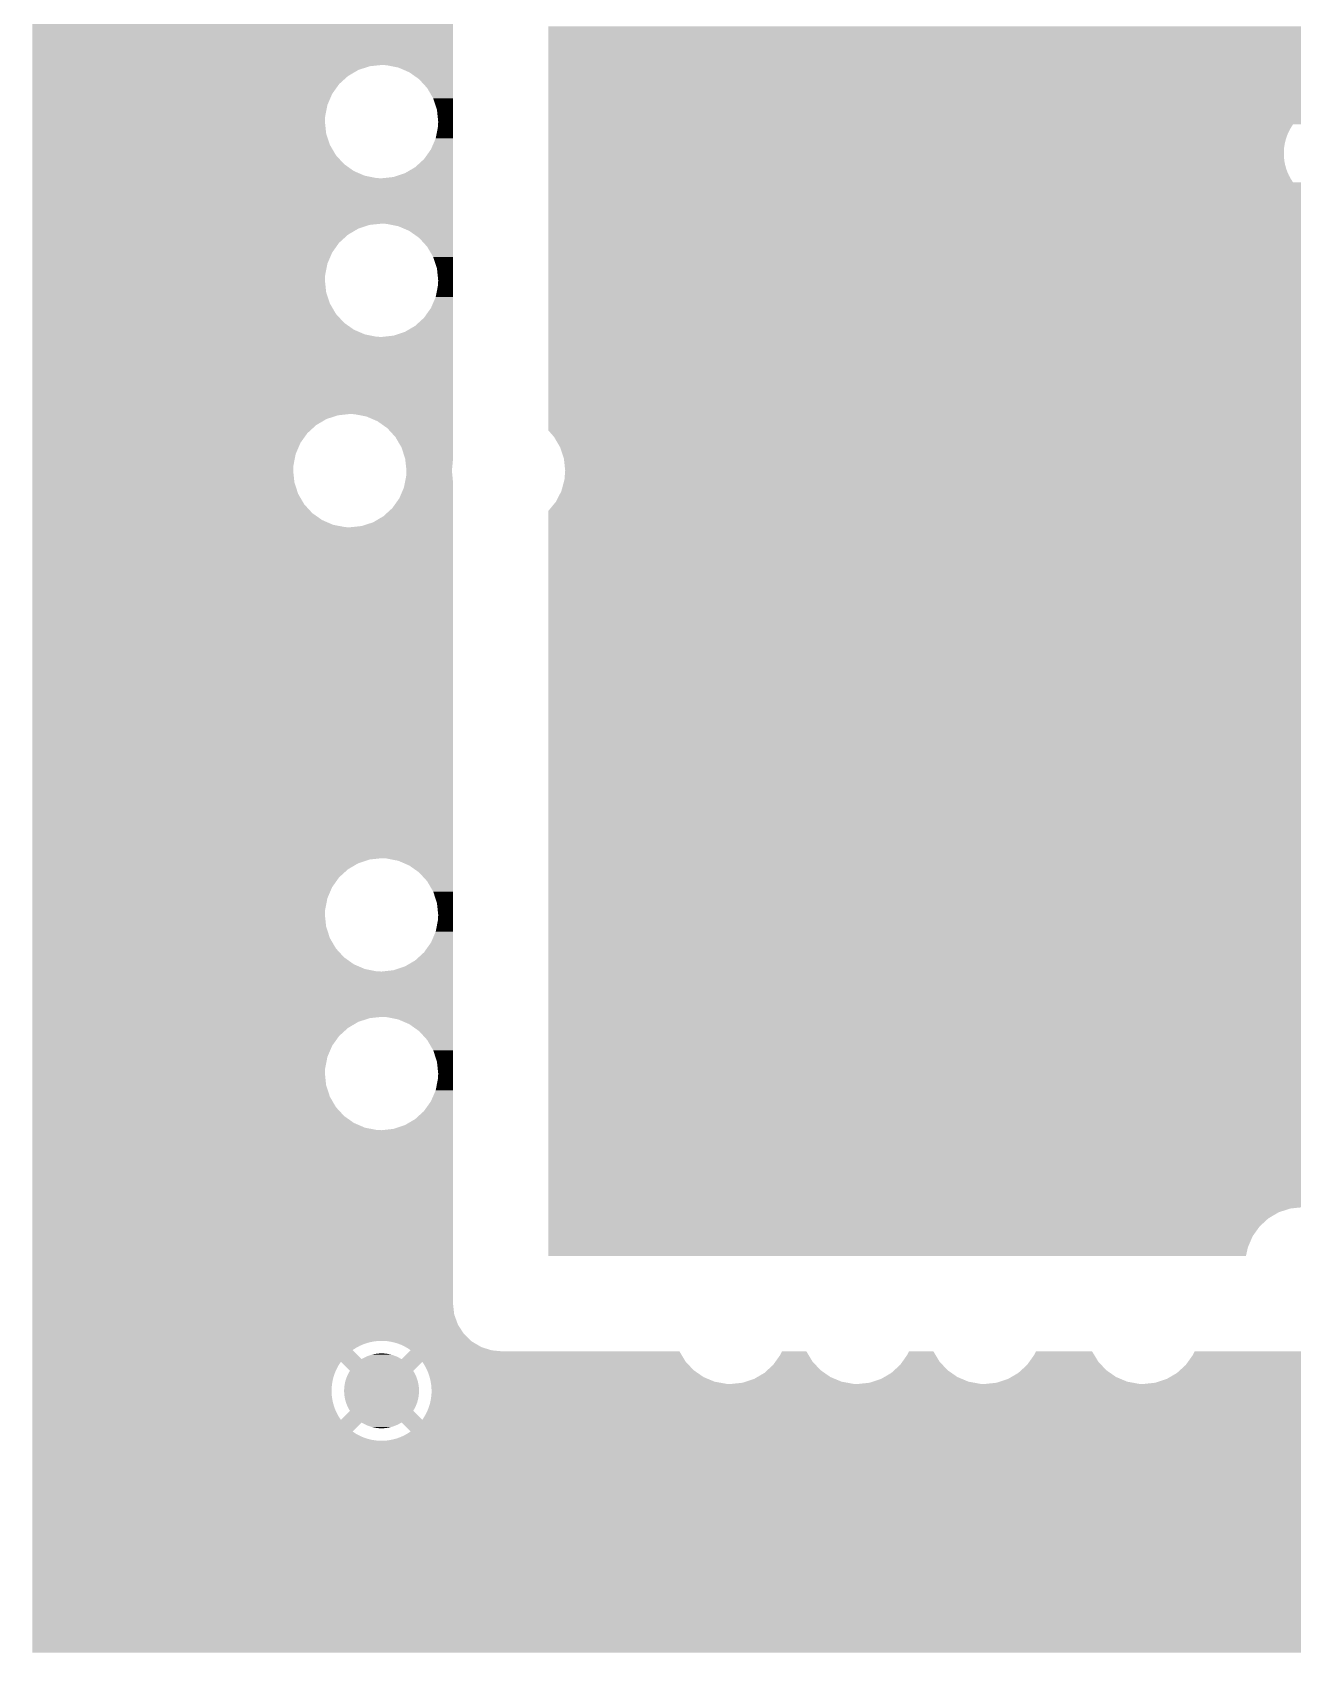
# Model space of a CAD drawing. Extents: x 295 to 953, y 10 to 290.
# Drawn here: x 551.71 to 574.9, y 199.37 to 229.2 of the extents above; entities that cross this region are included whole.
import ezdxf

# ---------------------------------------------------------------- set-up
doc = ezdxf.new("R2010")
doc.units = 0
doc.header["$LTSCALE"] = 5
doc.header["$MEASUREMENT"] = 0
doc.layers.add('GND', color=7, linetype='CONTINUOUS')

msp = doc.modelspace()

# ---------------------------------------------------------------- linework, layer by layer
at = {"layer": 'GND'}
for points in [[(551.708, 228.598), (551.708, 229.433), (559.449, 228.598), (559.449, 229.433)], [(561.202, 229.089), (561.202, 229.308), (606.772, 229.089), (606.749, 229.308)], [(561.202, 228.879), (561.202, 229.089), (606.841, 228.879), (606.772, 229.089)], [(561.202, 228.689), (561.202, 228.879), (606.952, 228.689), (606.841, 228.879)], [(551.708, 228.575), (551.708, 228.598), (557.915, 228.575), (558.135, 228.598)], [(551.708, 228.506), (551.708, 228.575), (557.706, 228.506), (557.915, 228.575)], [(551.708, 228.394), (551.708, 228.506), (557.516, 228.394), (557.706, 228.506)], [(558.226, 228.594), (558.135, 228.598), (559.449, 228.594), (559.449, 228.598)], [(558.443, 228.551), (558.226, 228.594), (559.449, 228.551), (559.449, 228.594)], [(558.645, 228.464), (558.443, 228.551), (559.449, 228.464), (559.449, 228.551)], [(561.202, 228.526), (561.202, 228.689), (607.101, 228.526), (606.952, 228.689)], [(561.202, 228.399), (561.202, 228.526), (607.281, 228.399), (607.101, 228.526)], [(551.708, 228.246), (551.708, 228.394), (557.353, 228.246), (557.516, 228.394)], [(551.708, 228.066), (551.708, 228.246), (557.225, 228.066), (557.353, 228.246)], [(558.825, 228.337), (558.645, 228.464), (559.449, 228.337), (559.449, 228.464)], [(558.974, 228.174), (558.825, 228.337), (559.449, 228.174), (559.449, 228.337)], [(561.202, 228.312), (561.202, 228.399), (607.483, 228.312), (607.281, 228.399)], [(561.202, 228.269), (561.202, 228.312), (607.7, 228.269), (607.483, 228.312)], [(561.202, 228.265), (561.202, 228.269), (607.792, 228.265), (607.7, 228.269)], [(561.202, 228.231), (561.202, 228.265), (609.09, 228.231), (609.096, 228.265)], [(561.202, 228.139), (561.202, 228.231), (609.086, 228.139), (609.09, 228.231)], [(551.708, 227.863), (551.708, 228.066), (557.138, 227.863), (557.225, 228.066)], [(559.085, 227.984), (558.974, 228.174), (559.449, 227.984), (559.449, 228.174)], [(559.154, 227.774), (559.085, 227.984), (559.449, 227.774), (559.449, 227.984)], [(561.202, 227.92), (561.202, 228.139), (609.109, 227.92), (609.086, 228.139)], [(561.202, 227.891), (561.202, 227.92), (609.118, 227.891), (609.109, 227.92)], [(551.708, 227.647), (551.708, 227.863), (557.096, 227.647), (557.138, 227.863)], [(551.708, 227.555), (551.708, 227.647), (557.092, 227.555), (557.096, 227.647)], [(559.177, 227.555), (559.154, 227.774), (559.449, 227.555), (559.449, 227.774)], [(561.202, 227.887), (561.202, 227.891), (575.575, 227.887), (575.64, 227.891)], [(561.202, 227.879), (561.202, 227.887), (575.51, 227.879), (575.575, 227.887)], [(561.202, 227.866), (561.202, 227.879), (575.446, 227.866), (575.51, 227.879)], [(561.202, 227.848), (561.202, 227.866), (575.383, 227.848), (575.446, 227.866)], [(561.202, 227.826), (561.202, 227.848), (575.321, 227.826), (575.383, 227.848)], [(561.202, 227.8), (561.202, 227.826), (575.261, 227.8), (575.321, 227.826)], [(561.202, 227.769), (561.202, 227.8), (575.203, 227.769), (575.261, 227.8)], [(561.202, 227.734), (561.202, 227.769), (575.147, 227.734), (575.203, 227.769)], [(561.202, 227.72), (561.202, 227.734), (575.126, 227.72), (575.147, 227.734)], [(561.202, 227.554), (561.202, 227.72), (575.292, 227.554), (575.126, 227.72)], [(551.708, 227.336), (551.708, 227.555), (557.115, 227.336), (557.092, 227.555)], [(551.708, 227.127), (551.708, 227.336), (557.184, 227.127), (557.115, 227.336)], [(559.131, 227.247), (559.173, 227.463), (559.449, 227.247), (559.449, 227.463)], [(559.173, 227.463), (559.177, 227.555), (559.449, 227.463), (559.449, 227.555)], [(561.202, 227.52), (561.202, 227.554), (609.289, 227.52), (609.27, 227.554)], [(561.202, 227.505), (561.202, 227.52), (609.303, 227.505), (609.289, 227.52)], [(561.202, 227.451), (561.202, 227.505), (574.875, 227.451), (574.911, 227.505)], [(561.202, 227.393), (561.202, 227.451), (574.843, 227.393), (574.875, 227.451)], [(561.202, 227.334), (561.202, 227.393), (574.815, 227.334), (574.843, 227.393)], [(561.202, 227.273), (561.202, 227.334), (574.791, 227.273), (574.815, 227.334)], [(551.708, 226.936), (551.708, 227.127), (557.295, 226.936), (557.184, 227.127)], [(558.916, 226.865), (559.044, 227.045), (559.449, 226.865), (559.449, 227.045)], [(559.044, 227.045), (559.131, 227.247), (559.449, 227.045), (559.449, 227.247)], [(561.202, 227.21), (561.202, 227.273), (574.772, 227.21), (574.791, 227.273)], [(561.202, 227.147), (561.202, 227.21), (574.757, 227.147), (574.772, 227.21)], [(561.202, 227.082), (561.202, 227.147), (574.747, 227.082), (574.757, 227.147)], [(561.202, 227.016), (561.202, 227.082), (574.742, 227.016), (574.747, 227.082)], [(561.202, 226.951), (561.202, 227.016), (574.741, 226.951), (574.742, 227.016)], [(551.708, 226.774), (551.708, 226.936), (557.444, 226.774), (557.295, 226.936)], [(551.708, 226.646), (551.708, 226.774), (557.624, 226.646), (557.444, 226.774)], [(558.563, 226.605), (558.753, 226.716), (559.449, 226.605), (559.449, 226.716)], [(558.753, 226.716), (558.916, 226.865), (559.449, 226.716), (559.449, 226.865)], [(561.202, 226.885), (561.202, 226.951), (574.744, 226.885), (574.741, 226.951)], [(561.202, 226.82), (561.202, 226.885), (574.753, 226.82), (574.744, 226.885)], [(561.202, 226.756), (561.202, 226.82), (574.766, 226.756), (574.753, 226.82)], [(561.202, 226.693), (561.202, 226.756), (574.783, 226.693), (574.766, 226.756)], [(551.708, 226.559), (551.708, 226.646), (557.826, 226.559), (557.624, 226.646)], [(551.708, 226.516), (551.708, 226.559), (558.043, 226.516), (557.826, 226.559)], [(551.708, 226.512), (551.708, 226.516), (558.135, 226.512), (558.043, 226.516)], [(551.708, 225.677), (551.708, 226.512), (559.449, 225.677), (559.449, 226.512)], [(558.135, 226.512), (558.354, 226.536), (559.449, 226.512), (559.449, 226.536)], [(558.354, 226.536), (558.563, 226.605), (559.449, 226.536), (559.449, 226.605)], [(561.202, 226.631), (561.202, 226.693), (574.805, 226.631), (574.783, 226.693)], [(561.202, 226.571), (561.202, 226.631), (574.832, 226.571), (574.805, 226.631)], [(561.202, 226.513), (561.202, 226.571), (574.862, 226.513), (574.832, 226.571)], [(561.202, 226.457), (561.202, 226.513), (574.897, 226.457), (574.862, 226.513)], [(561.202, 226.437), (561.202, 226.457), (574.911, 226.437), (574.897, 226.457)], [(561.202, 226.388), (561.202, 226.437), (612.757, 226.388), (612.757, 226.437)], [(561.202, 226.222), (561.202, 226.388), (575.126, 226.222), (575.292, 226.388)], [(561.202, 226.186), (561.202, 226.222), (575.181, 226.186), (575.126, 226.222)], [(561.202, 226.154), (561.202, 226.186), (575.238, 226.154), (575.181, 226.186)], [(561.202, 226.126), (561.202, 226.154), (575.297, 226.126), (575.238, 226.154)], [(561.202, 226.102), (561.202, 226.126), (575.359, 226.102), (575.297, 226.126)], [(561.202, 226.083), (561.202, 226.102), (575.421, 226.083), (575.359, 226.102)], [(561.202, 226.068), (561.202, 226.083), (575.485, 226.068), (575.421, 226.083)], [(561.202, 226.058), (561.202, 226.068), (575.55, 226.058), (575.485, 226.068)], [(561.202, 226.052), (561.202, 226.058), (575.615, 226.052), (575.55, 226.058)], [(561.202, 226.051), (561.202, 226.052), (575.681, 226.051), (575.615, 226.052)], [(561.202, 225.909), (561.202, 226.051), (609.347, 225.909), (609.502, 226.051)], [(561.202, 225.729), (561.202, 225.909), (609.219, 225.729), (609.347, 225.909)], [(551.708, 225.654), (551.708, 225.677), (557.915, 225.654), (558.135, 225.677)], [(551.708, 225.585), (551.708, 225.654), (557.706, 225.585), (557.915, 225.654)], [(551.708, 225.473), (551.708, 225.585), (557.516, 225.473), (557.706, 225.585)], [(558.226, 225.673), (558.135, 225.677), (559.449, 225.673), (559.449, 225.677)], [(558.443, 225.63), (558.226, 225.673), (559.449, 225.63), (559.449, 225.673)], [(558.645, 225.543), (558.443, 225.63), (559.449, 225.543), (559.449, 225.63)], [(558.825, 225.416), (558.645, 225.543), (559.449, 225.416), (559.449, 225.543)], [(561.202, 225.527), (561.202, 225.729), (609.132, 225.527), (609.219, 225.729)], [(561.202, 225.31), (561.202, 225.527), (609.09, 225.31), (609.132, 225.527)], [(551.708, 225.325), (551.708, 225.473), (557.353, 225.325), (557.516, 225.473)], [(551.708, 225.145), (551.708, 225.325), (557.225, 225.145), (557.353, 225.325)], [(558.974, 225.253), (558.825, 225.416), (559.449, 225.253), (559.449, 225.416)], [(559.085, 225.063), (558.974, 225.253), (559.449, 225.063), (559.449, 225.253)], [(561.202, 225.218), (561.202, 225.31), (609.086, 225.218), (609.09, 225.31)], [(551.708, 224.942), (551.708, 225.145), (557.138, 224.942), (557.225, 225.145)], [(551.708, 224.726), (551.708, 224.942), (557.096, 224.726), (557.138, 224.942)], [(559.154, 224.853), (559.085, 225.063), (559.449, 224.853), (559.449, 225.063)], [(561.202, 224.999), (561.202, 225.218), (609.109, 224.999), (609.086, 225.218)], [(561.202, 224.79), (561.202, 224.999), (609.178, 224.79), (609.109, 224.999)], [(551.708, 224.634), (551.708, 224.726), (557.092, 224.634), (557.096, 224.726)], [(551.708, 224.415), (551.708, 224.634), (557.115, 224.415), (557.092, 224.634)], [(559.177, 224.634), (559.154, 224.853), (559.449, 224.634), (559.449, 224.853)], [(559.173, 224.542), (559.177, 224.634), (559.449, 224.542), (559.449, 224.634)], [(561.202, 224.599), (561.202, 224.79), (609.289, 224.599), (609.178, 224.79)], [(551.708, 224.206), (551.708, 224.415), (557.184, 224.206), (557.115, 224.415)], [(559.131, 224.326), (559.173, 224.542), (559.449, 224.326), (559.449, 224.542)], [(561.202, 224.437), (561.202, 224.599), (609.438, 224.437), (609.289, 224.599)], [(561.202, 224.386), (561.202, 224.437), (609.51, 224.386), (609.438, 224.437)], [(561.202, 224.382), (561.202, 224.386), (607.706, 224.382), (607.771, 224.386)], [(561.202, 224.373), (561.202, 224.382), (607.641, 224.373), (607.706, 224.382)], [(561.202, 224.36), (561.202, 224.373), (607.577, 224.36), (607.641, 224.373)], [(561.202, 224.343), (561.202, 224.36), (607.514, 224.343), (607.577, 224.36)], [(561.202, 224.321), (561.202, 224.343), (607.452, 224.321), (607.514, 224.343)], [(551.708, 224.015), (551.708, 224.206), (557.295, 224.015), (557.184, 224.206)], [(558.916, 223.944), (559.044, 224.124), (559.449, 223.944), (559.449, 224.124)], [(559.044, 224.124), (559.131, 224.326), (559.449, 224.124), (559.449, 224.326)], [(561.202, 224.295), (561.202, 224.321), (607.392, 224.295), (607.452, 224.321)], [(561.202, 224.264), (561.202, 224.295), (607.334, 224.264), (607.392, 224.295)], [(561.202, 224.229), (561.202, 224.264), (607.278, 224.229), (607.334, 224.264)], [(561.202, 224.215), (561.202, 224.229), (607.257, 224.215), (607.278, 224.229)], [(561.202, 224.049), (561.202, 224.215), (607.423, 224.049), (607.257, 224.215)], [(561.202, 224), (561.202, 224.049), (612.757, 224), (612.757, 224.049)], [(551.708, 223.853), (551.708, 224.015), (557.444, 223.853), (557.295, 224.015)], [(551.708, 223.725), (551.708, 223.853), (557.624, 223.725), (557.444, 223.853)], [(558.563, 223.684), (558.753, 223.795), (559.449, 223.684), (559.449, 223.795)], [(558.753, 223.795), (558.916, 223.944), (559.449, 223.795), (559.449, 223.944)], [(561.202, 223.945), (561.202, 224), (607.006, 223.945), (607.042, 224)], [(561.202, 223.888), (561.202, 223.945), (606.974, 223.888), (607.006, 223.945)], [(561.202, 223.829), (561.202, 223.888), (606.946, 223.829), (606.974, 223.888)], [(561.202, 223.768), (561.202, 223.829), (606.922, 223.768), (606.946, 223.829)], [(561.202, 223.705), (561.202, 223.768), (606.903, 223.705), (606.922, 223.768)], [(551.708, 223.638), (551.708, 223.725), (557.826, 223.638), (557.624, 223.725)], [(551.708, 223.595), (551.708, 223.638), (558.043, 223.595), (557.826, 223.638)], [(551.708, 223.591), (551.708, 223.595), (558.135, 223.591), (558.043, 223.595)], [(551.708, 222.172), (551.708, 223.591), (559.449, 222.172), (559.449, 223.591)], [(558.135, 223.591), (558.354, 223.615), (559.449, 223.591), (559.449, 223.615)], [(558.354, 223.615), (558.563, 223.684), (559.449, 223.615), (559.449, 223.684)], [(561.202, 223.641), (561.202, 223.705), (606.888, 223.641), (606.903, 223.705)], [(561.202, 223.577), (561.202, 223.641), (606.878, 223.577), (606.888, 223.641)], [(561.202, 223.511), (561.202, 223.577), (606.873, 223.511), (606.878, 223.577)], [(561.202, 223.446), (561.202, 223.511), (606.872, 223.446), (606.873, 223.511)], [(561.202, 223.38), (561.202, 223.446), (606.875, 223.38), (606.872, 223.446)], [(561.202, 223.315), (561.202, 223.38), (606.884, 223.315), (606.875, 223.38)], [(561.202, 223.251), (561.202, 223.315), (606.897, 223.251), (606.884, 223.315)], [(561.202, 223.188), (561.202, 223.251), (606.914, 223.188), (606.897, 223.251)], [(561.202, 223.126), (561.202, 223.188), (606.936, 223.126), (606.914, 223.188)], [(561.202, 223.066), (561.202, 223.126), (606.963, 223.066), (606.936, 223.126)], [(561.202, 223.008), (561.202, 223.066), (606.993, 223.008), (606.963, 223.066)], [(561.202, 222.952), (561.202, 223.008), (607.028, 222.952), (606.993, 223.008)], [(561.202, 222.932), (561.202, 222.952), (607.042, 222.932), (607.028, 222.952)], [(561.202, 222.883), (561.202, 222.932), (612.757, 222.883), (612.757, 222.932)], [(561.202, 222.756), (561.202, 222.883), (607.297, 222.756), (607.423, 222.883)], [(561.202, 222.733), (561.202, 222.756), (584.789, 222.733), (585.008, 222.756)], [(561.202, 222.664), (561.202, 222.733), (584.579, 222.664), (584.789, 222.733)], [(561.202, 222.552), (561.202, 222.664), (584.389, 222.552), (584.579, 222.664)], [(561.202, 222.404), (561.202, 222.552), (584.226, 222.404), (584.389, 222.552)], [(561.202, 222.224), (561.202, 222.404), (584.099, 222.224), (584.226, 222.404)], [(551.708, 222.148), (551.708, 222.172), (557.331, 222.148), (557.55, 222.172)], [(551.708, 222.08), (551.708, 222.148), (557.122, 222.08), (557.331, 222.148)], [(551.708, 221.968), (551.708, 222.08), (556.931, 221.968), (557.122, 222.08)], [(551.708, 221.819), (551.708, 221.968), (556.769, 221.819), (556.931, 221.968)], [(557.642, 222.168), (557.55, 222.172), (559.449, 222.168), (559.449, 222.172)], [(557.859, 222.125), (557.642, 222.168), (559.449, 222.125), (559.449, 222.168)], [(558.061, 222.038), (557.859, 222.125), (559.449, 222.038), (559.449, 222.125)], [(558.241, 221.911), (558.061, 222.038), (559.449, 221.911), (559.449, 222.038)], [(561.202, 222.021), (561.202, 222.224), (584.012, 222.021), (584.099, 222.224)], [(561.202, 221.874), (561.202, 222.021), (583.982, 221.874), (584.012, 222.021)], [(551.708, 221.64), (551.708, 221.819), (556.641, 221.64), (556.769, 221.819)], [(558.39, 221.748), (558.241, 221.911), (559.449, 221.748), (559.449, 221.911)], [(558.501, 221.558), (558.39, 221.748), (559.449, 221.558), (559.449, 221.748)], [(561.202, 221.873), (561.202, 221.874), (583.982, 221.873), (583.982, 221.874)], [(561.261, 221.805), (561.202, 221.873), (583.969, 221.805), (583.982, 221.873)], [(561.311, 221.748), (561.261, 221.805), (583.966, 221.748), (583.969, 221.805)], [(561.331, 221.713), (561.311, 221.748), (583.965, 221.713), (583.966, 221.748)], [(561.422, 221.558), (561.331, 221.713), (583.981, 221.558), (583.965, 221.713)], [(551.708, 221.437), (551.708, 221.64), (556.554, 221.437), (556.641, 221.64)], [(551.708, 221.221), (551.708, 221.437), (556.512, 221.221), (556.554, 221.437)], [(558.57, 221.348), (558.501, 221.558), (559.449, 221.348), (559.449, 221.558)], [(558.571, 221.334), (558.57, 221.348), (559.449, 221.334), (559.449, 221.348)], [(561.443, 221.494), (561.422, 221.558), (583.988, 221.494), (583.981, 221.558)], [(561.491, 221.348), (561.443, 221.494), (584.036, 221.348), (583.988, 221.494)], [(561.498, 221.285), (561.491, 221.348), (584.057, 221.285), (584.036, 221.348)], [(551.708, 221.129), (551.708, 221.221), (556.508, 221.129), (556.512, 221.221)], [(551.708, 220.91), (551.708, 221.129), (556.531, 220.91), (556.508, 221.129)], [(558.593, 221.129), (558.571, 221.334), (559.429, 221.129), (559.449, 221.334)], [(558.589, 221.037), (558.593, 221.129), (559.438, 221.037), (559.429, 221.129)], [(561.514, 221.129), (561.498, 221.285), (584.148, 221.129), (584.057, 221.285)], [(561.501, 220.964), (561.511, 221.094), (584.288, 220.964), (584.168, 221.094)], [(561.511, 221.094), (561.514, 221.129), (584.168, 221.094), (584.148, 221.129)], [(551.708, 220.7), (551.708, 220.91), (556.6, 220.7), (556.531, 220.91)], [(558.46, 220.618), (558.547, 220.821), (559.449, 220.618), (559.449, 220.821)], [(558.547, 220.821), (558.567, 220.923), (559.449, 220.821), (559.449, 220.923)], [(558.567, 220.923), (558.589, 221.037), (559.449, 220.923), (559.438, 221.037)], [(561.426, 220.717), (561.443, 220.751), (584.7, 220.717), (584.621, 220.751)], [(561.443, 220.751), (561.458, 220.804), (584.621, 220.751), (584.497, 220.804)], [(561.458, 220.804), (561.492, 220.932), (584.497, 220.804), (584.317, 220.932)], [(561.492, 220.932), (561.501, 220.964), (584.317, 220.932), (584.288, 220.964)], [(551.708, 220.51), (551.708, 220.7), (556.711, 220.51), (556.6, 220.7)], [(551.708, 220.347), (551.708, 220.51), (556.86, 220.347), (556.711, 220.51)], [(558.332, 220.439), (558.46, 220.618), (559.449, 220.439), (559.449, 220.618)], [(561.202, 220.385), (561.342, 220.555), (602.534, 220.385), (602.534, 220.555)], [(561.342, 220.555), (561.402, 220.67), (602.534, 220.555), (602.534, 220.67)], [(561.402, 220.67), (561.404, 220.674), (585.008, 220.67), (584.916, 220.674)], [(561.404, 220.674), (561.426, 220.717), (584.916, 220.674), (584.7, 220.717)], [(551.708, 220.22), (551.708, 220.347), (557.04, 220.22), (556.86, 220.347)], [(551.708, 220.133), (551.708, 220.22), (557.242, 220.133), (557.04, 220.22)], [(557.77, 220.11), (557.979, 220.178), (559.449, 220.11), (559.449, 220.178)], [(557.979, 220.178), (558.169, 220.29), (559.449, 220.178), (559.449, 220.29)], [(558.169, 220.29), (558.332, 220.439), (559.449, 220.29), (559.449, 220.439)], [(561.202, 220.384), (561.202, 220.385), (602.534, 220.384), (602.534, 220.385)], [(561.202, 219.128), (561.202, 220.384), (602.534, 219.128), (602.534, 220.384)], [(551.708, 220.09), (551.708, 220.133), (557.459, 220.09), (557.242, 220.133)], [(551.708, 220.086), (551.708, 220.09), (557.55, 220.086), (557.459, 220.09)], [(551.708, 213.993), (551.708, 220.086), (559.449, 213.993), (559.449, 220.086)], [(557.55, 220.086), (557.77, 220.11), (559.449, 220.086), (559.449, 220.11)], [(561.202, 219.124), (561.202, 219.128), (593.685, 219.124), (593.751, 219.128)], [(561.202, 219.116), (561.202, 219.124), (593.62, 219.116), (593.685, 219.124)], [(561.202, 219.103), (561.202, 219.116), (593.556, 219.103), (593.62, 219.116)], [(561.202, 219.085), (561.202, 219.103), (593.493, 219.085), (593.556, 219.103)], [(561.202, 219.063), (561.202, 219.085), (593.431, 219.063), (593.493, 219.085)], [(561.202, 219.037), (561.202, 219.063), (593.371, 219.037), (593.431, 219.063)], [(561.202, 219.006), (561.202, 219.037), (593.313, 219.006), (593.371, 219.037)], [(561.202, 218.971), (561.202, 219.006), (593.257, 218.971), (593.313, 219.006)], [(561.202, 218.957), (561.202, 218.971), (593.237, 218.957), (593.257, 218.971)], [(561.202, 218.791), (561.202, 218.957), (593.403, 218.791), (593.237, 218.957)], [(561.202, 218.742), (561.202, 218.791), (602.534, 218.742), (602.534, 218.791)], [(561.202, 218.688), (561.202, 218.742), (592.986, 218.688), (593.022, 218.742)], [(561.202, 218.63), (561.202, 218.688), (592.953, 218.63), (592.986, 218.688)], [(561.202, 218.571), (561.202, 218.63), (592.925, 218.571), (592.953, 218.63)], [(561.202, 218.51), (561.202, 218.571), (592.902, 218.51), (592.925, 218.571)], [(561.202, 218.447), (561.202, 218.51), (592.882, 218.447), (592.902, 218.51)], [(561.202, 218.384), (561.202, 218.447), (592.868, 218.384), (592.882, 218.447)], [(561.202, 218.319), (561.202, 218.384), (592.857, 218.319), (592.868, 218.384)], [(561.202, 218.253), (561.202, 218.319), (592.852, 218.253), (592.857, 218.319)], [(561.202, 218.188), (561.202, 218.253), (592.851, 218.188), (592.852, 218.253)], [(561.202, 218.122), (561.202, 218.188), (592.855, 218.122), (592.851, 218.188)], [(561.202, 218.057), (561.202, 218.122), (592.863, 218.057), (592.855, 218.122)], [(561.202, 217.993), (561.202, 218.057), (592.876, 217.993), (592.863, 218.057)], [(561.202, 217.93), (561.202, 217.993), (592.894, 217.93), (592.876, 217.993)], [(561.202, 217.868), (561.202, 217.93), (592.916, 217.868), (592.894, 217.93)], [(561.202, 217.808), (561.202, 217.868), (592.942, 217.808), (592.916, 217.868)], [(561.202, 217.75), (561.202, 217.808), (592.973, 217.75), (592.942, 217.808)], [(561.202, 217.694), (561.202, 217.75), (593.007, 217.694), (592.973, 217.75)], [(561.202, 217.674), (561.202, 217.694), (593.022, 217.674), (593.007, 217.694)], [(561.202, 217.625), (561.202, 217.674), (602.534, 217.625), (602.534, 217.674)], [(561.202, 217.459), (561.202, 217.625), (593.236, 217.459), (593.403, 217.625)], [(561.202, 217.423), (561.202, 217.459), (593.291, 217.423), (593.236, 217.459)], [(561.202, 217.391), (561.202, 217.423), (593.348, 217.391), (593.291, 217.423)], [(561.202, 217.363), (561.202, 217.391), (593.408, 217.363), (593.348, 217.391)], [(561.202, 217.339), (561.202, 217.363), (593.469, 217.339), (593.408, 217.363)], [(561.202, 217.32), (561.202, 217.339), (593.531, 217.32), (593.469, 217.339)], [(561.202, 217.305), (561.202, 217.32), (593.595, 217.305), (593.531, 217.32)], [(561.202, 217.295), (561.202, 217.305), (593.66, 217.295), (593.595, 217.305)], [(561.202, 217.289), (561.202, 217.295), (593.725, 217.289), (593.66, 217.295)], [(561.202, 217.288), (561.202, 217.289), (593.791, 217.288), (593.725, 217.289)], [(561.202, 215.038), (561.202, 217.288), (602.534, 215.038), (602.534, 217.288)], [(561.202, 215.035), (561.202, 215.038), (579.08, 215.035), (579.146, 215.038)], [(561.202, 215.026), (561.202, 215.035), (579.015, 215.026), (579.08, 215.035)], [(561.202, 215.013), (561.202, 215.026), (578.951, 215.013), (579.015, 215.026)], [(561.202, 214.996), (561.202, 215.013), (578.888, 214.996), (578.951, 215.013)], [(561.202, 214.974), (561.202, 214.996), (578.826, 214.974), (578.888, 214.996)], [(561.202, 214.947), (561.202, 214.974), (578.766, 214.947), (578.826, 214.974)], [(561.202, 214.917), (561.202, 214.947), (578.708, 214.917), (578.766, 214.947)], [(561.202, 214.882), (561.202, 214.917), (578.652, 214.882), (578.708, 214.917)], [(561.202, 214.868), (561.202, 214.882), (578.632, 214.868), (578.652, 214.882)], [(561.202, 214.701), (561.202, 214.868), (578.798, 214.701), (578.632, 214.868)], [(561.202, 214.653), (561.202, 214.701), (602.534, 214.653), (602.534, 214.701)], [(561.202, 214.598), (561.202, 214.653), (578.381, 214.598), (578.417, 214.653)], [(561.202, 214.541), (561.202, 214.598), (578.348, 214.541), (578.381, 214.598)], [(561.202, 214.482), (561.202, 214.541), (578.32, 214.482), (578.348, 214.541)], [(561.202, 214.421), (561.202, 214.482), (578.297, 214.421), (578.32, 214.482)], [(561.202, 214.358), (561.202, 214.421), (578.277, 214.358), (578.297, 214.421)], [(561.202, 214.294), (561.202, 214.358), (578.263, 214.294), (578.277, 214.358)], [(561.202, 214.229), (561.202, 214.294), (578.252, 214.229), (578.263, 214.294)], [(561.202, 214.164), (561.202, 214.229), (578.247, 214.164), (578.252, 214.229)], [(551.708, 213.97), (551.708, 213.993), (557.915, 213.97), (558.135, 213.993)], [(551.708, 213.901), (551.708, 213.97), (557.706, 213.901), (557.915, 213.97)], [(551.708, 213.789), (551.708, 213.901), (557.516, 213.789), (557.706, 213.901)], [(558.226, 213.989), (558.135, 213.993), (559.449, 213.989), (559.449, 213.993)], [(558.443, 213.946), (558.226, 213.989), (559.449, 213.946), (559.449, 213.989)], [(558.645, 213.859), (558.443, 213.946), (559.449, 213.859), (559.449, 213.946)], [(561.202, 214.098), (561.202, 214.164), (578.246, 214.098), (578.247, 214.164)], [(561.202, 214.033), (561.202, 214.098), (578.25, 214.033), (578.246, 214.098)], [(561.202, 213.968), (561.202, 214.033), (578.258, 213.968), (578.25, 214.033)], [(561.202, 213.904), (561.202, 213.968), (578.271, 213.904), (578.258, 213.968)], [(561.202, 213.841), (561.202, 213.904), (578.289, 213.841), (578.271, 213.904)], [(551.708, 213.641), (551.708, 213.789), (557.353, 213.641), (557.516, 213.789)], [(551.708, 213.461), (551.708, 213.641), (557.225, 213.461), (557.353, 213.641)], [(558.825, 213.732), (558.645, 213.859), (559.449, 213.732), (559.449, 213.859)], [(558.974, 213.569), (558.825, 213.732), (559.449, 213.569), (559.449, 213.732)], [(561.202, 213.779), (561.202, 213.841), (578.311, 213.779), (578.289, 213.841)], [(561.202, 213.719), (561.202, 213.779), (578.337, 213.719), (578.311, 213.779)], [(561.202, 213.661), (561.202, 213.719), (578.368, 213.661), (578.337, 213.719)], [(561.202, 213.605), (561.202, 213.661), (578.402, 213.605), (578.368, 213.661)], [(561.202, 213.584), (561.202, 213.605), (578.417, 213.584), (578.402, 213.605)], [(551.708, 213.258), (551.708, 213.461), (557.138, 213.258), (557.225, 213.461)], [(559.085, 213.379), (558.974, 213.569), (559.449, 213.379), (559.449, 213.569)], [(559.154, 213.169), (559.085, 213.379), (559.449, 213.169), (559.449, 213.379)], [(561.202, 213.536), (561.202, 213.584), (602.534, 213.536), (602.534, 213.584)], [(561.202, 213.409), (561.202, 213.536), (578.671, 213.409), (578.798, 213.536)], [(561.202, 213.385), (561.202, 213.409), (576.026, 213.385), (576.245, 213.409)], [(561.202, 213.317), (561.202, 213.385), (575.816, 213.317), (576.026, 213.385)], [(561.202, 213.205), (561.202, 213.317), (575.626, 213.205), (575.816, 213.317)], [(551.708, 213.042), (551.708, 213.258), (557.096, 213.042), (557.138, 213.258)], [(551.708, 212.95), (551.708, 213.042), (557.092, 212.95), (557.096, 213.042)], [(559.177, 212.95), (559.154, 213.169), (559.449, 212.95), (559.449, 213.169)], [(561.202, 213.056), (561.202, 213.205), (575.463, 213.056), (575.626, 213.205)], [(561.202, 212.877), (561.202, 213.056), (575.336, 212.877), (575.463, 213.056)], [(551.708, 212.731), (551.708, 212.95), (557.115, 212.731), (557.092, 212.95)], [(551.708, 212.522), (551.708, 212.731), (557.184, 212.522), (557.115, 212.731)], [(559.131, 212.642), (559.173, 212.858), (559.449, 212.642), (559.449, 212.858)], [(559.173, 212.858), (559.177, 212.95), (559.449, 212.858), (559.449, 212.95)], [(561.202, 212.674), (561.202, 212.877), (575.249, 212.674), (575.336, 212.877)], [(551.708, 212.331), (551.708, 212.522), (557.295, 212.331), (557.184, 212.522)], [(558.916, 212.26), (559.044, 212.44), (559.449, 212.26), (559.449, 212.44)], [(559.044, 212.44), (559.131, 212.642), (559.449, 212.44), (559.449, 212.642)], [(561.202, 212.458), (561.202, 212.674), (575.206, 212.458), (575.249, 212.674)], [(561.202, 212.366), (561.202, 212.458), (575.202, 212.366), (575.206, 212.458)], [(551.708, 212.169), (551.708, 212.331), (557.444, 212.169), (557.295, 212.331)], [(551.708, 212.041), (551.708, 212.169), (557.624, 212.041), (557.444, 212.169)], [(558.563, 212), (558.753, 212.111), (559.449, 212), (559.449, 212.111)], [(558.753, 212.111), (558.916, 212.26), (559.449, 212.111), (559.449, 212.26)], [(561.202, 212.147), (561.202, 212.366), (575.225, 212.147), (575.202, 212.366)], [(561.202, 211.937), (561.202, 212.147), (575.294, 211.937), (575.225, 212.147)], [(551.708, 211.954), (551.708, 212.041), (557.826, 211.954), (557.624, 212.041)], [(551.708, 211.911), (551.708, 211.954), (558.043, 211.911), (557.826, 211.954)], [(551.708, 211.907), (551.708, 211.911), (558.135, 211.907), (558.043, 211.911)], [(551.708, 211.636), (551.708, 211.907), (559.449, 211.636), (559.449, 211.907)], [(558.135, 211.907), (558.354, 211.931), (559.449, 211.907), (559.449, 211.931)], [(558.354, 211.931), (558.563, 212), (559.449, 211.931), (559.449, 212)], [(561.202, 211.747), (561.202, 211.937), (575.405, 211.747), (575.294, 211.937)], [(551.708, 211.072), (551.708, 211.636), (559.449, 211.072), (559.449, 211.636)], [(561.202, 211.584), (561.202, 211.747), (575.554, 211.584), (575.405, 211.747)], [(561.202, 211.457), (561.202, 211.584), (575.734, 211.457), (575.554, 211.584)], [(561.202, 211.37), (561.202, 211.457), (575.937, 211.37), (575.734, 211.457)], [(561.202, 211.327), (561.202, 211.37), (576.153, 211.327), (575.937, 211.37)], [(561.202, 211.323), (561.202, 211.327), (576.245, 211.323), (576.153, 211.327)], [(561.202, 207.567), (561.202, 211.323), (602.534, 207.567), (602.534, 211.323)], [(551.708, 211.049), (551.708, 211.072), (557.915, 211.049), (558.135, 211.072)], [(551.708, 210.98), (551.708, 211.049), (557.706, 210.98), (557.915, 211.049)], [(551.708, 210.868), (551.708, 210.98), (557.516, 210.868), (557.706, 210.98)], [(558.226, 211.068), (558.135, 211.072), (559.449, 211.068), (559.449, 211.072)], [(558.443, 211.025), (558.226, 211.068), (559.449, 211.025), (559.449, 211.068)], [(558.645, 210.938), (558.443, 211.025), (559.449, 210.938), (559.449, 211.025)], [(558.825, 210.811), (558.645, 210.938), (559.449, 210.811), (559.449, 210.938)], [(551.708, 210.72), (551.708, 210.868), (557.353, 210.72), (557.516, 210.868)], [(551.708, 210.54), (551.708, 210.72), (557.225, 210.54), (557.353, 210.72)], [(558.974, 210.648), (558.825, 210.811), (559.449, 210.648), (559.449, 210.811)], [(559.085, 210.458), (558.974, 210.648), (559.449, 210.458), (559.449, 210.648)], [(551.708, 210.337), (551.708, 210.54), (557.138, 210.337), (557.225, 210.54)], [(551.708, 210.121), (551.708, 210.337), (557.096, 210.121), (557.138, 210.337)], [(559.154, 210.248), (559.085, 210.458), (559.449, 210.248), (559.449, 210.458)], [(551.708, 210.029), (551.708, 210.121), (557.092, 210.029), (557.096, 210.121)], [(551.708, 209.81), (551.708, 210.029), (557.115, 209.81), (557.092, 210.029)], [(559.177, 210.029), (559.154, 210.248), (559.449, 210.029), (559.449, 210.248)], [(559.173, 209.937), (559.177, 210.029), (559.449, 209.937), (559.449, 210.029)], [(551.708, 209.601), (551.708, 209.81), (557.184, 209.601), (557.115, 209.81)], [(559.044, 209.519), (559.131, 209.721), (559.449, 209.519), (559.449, 209.721)], [(559.131, 209.721), (559.173, 209.937), (559.449, 209.721), (559.449, 209.937)], [(551.708, 209.41), (551.708, 209.601), (557.295, 209.41), (557.184, 209.601)], [(558.916, 209.339), (559.044, 209.519), (559.449, 209.339), (559.449, 209.519)], [(551.708, 209.248), (551.708, 209.41), (557.444, 209.248), (557.295, 209.41)], [(551.708, 209.12), (551.708, 209.248), (557.624, 209.12), (557.444, 209.248)], [(551.708, 209.033), (551.708, 209.12), (557.826, 209.033), (557.624, 209.12)], [(558.563, 209.079), (558.753, 209.19), (559.449, 209.079), (559.449, 209.19)], [(558.753, 209.19), (558.916, 209.339), (559.449, 209.19), (559.449, 209.339)], [(551.708, 208.99), (551.708, 209.033), (558.043, 208.99), (557.826, 209.033)], [(551.708, 208.986), (551.708, 208.99), (558.135, 208.986), (558.043, 208.99)], [(551.708, 208.715), (551.708, 208.986), (559.449, 208.715), (559.449, 208.986)], [(558.135, 208.986), (558.354, 209.01), (559.449, 208.986), (559.449, 209.01)], [(558.354, 209.01), (558.563, 209.079), (559.449, 209.01), (559.449, 209.079)], [(551.708, 205.794), (551.708, 208.715), (559.449, 205.794), (559.449, 208.715)], [(561.202, 207.543), (561.202, 207.567), (574.857, 207.543), (575.076, 207.567)], [(561.202, 207.475), (561.202, 207.543), (574.648, 207.475), (574.857, 207.543)], [(561.202, 207.363), (561.202, 207.475), (574.457, 207.363), (574.648, 207.475)], [(561.202, 207.214), (561.202, 207.363), (574.295, 207.214), (574.457, 207.363)], [(561.202, 207.035), (561.202, 207.214), (574.167, 207.035), (574.295, 207.214)], [(561.202, 206.832), (561.202, 207.035), (574.08, 206.832), (574.167, 207.035)], [(561.202, 206.671), (561.202, 206.832), (574.044, 206.671), (574.08, 206.832)], [(561.202, 206.67), (561.202, 206.671), (574.044, 206.67), (574.044, 206.671)], [(561.202, 206.67), (561.202, 206.67), (574.043, 206.67), (574.044, 206.67)], [(551.708, 205.593), (551.708, 205.794), (559.472, 205.593), (559.449, 205.794)], [(551.708, 205.403), (551.708, 205.593), (559.541, 205.403), (559.472, 205.593)], [(551.708, 205.234), (551.708, 205.403), (559.651, 205.234), (559.541, 205.403)], [(551.708, 205.107), (551.708, 205.234), (559.784, 205.107), (559.651, 205.234)], [(551.708, 205.103), (551.708, 205.107), (558.049, 205.103), (558.114, 205.107)], [(551.708, 205.095), (551.708, 205.103), (557.984, 205.095), (558.049, 205.103)], [(551.708, 205.082), (551.708, 205.095), (557.92, 205.082), (557.984, 205.095)], [(551.708, 205.064), (551.708, 205.082), (557.857, 205.064), (557.92, 205.082)], [(551.708, 205.042), (551.708, 205.064), (557.795, 205.042), (557.857, 205.064)], [(551.708, 205.016), (551.708, 205.042), (557.735, 205.016), (557.795, 205.042)], [(551.708, 204.985), (551.708, 205.016), (557.677, 204.985), (557.735, 205.016)], [(551.708, 204.951), (551.708, 204.985), (557.621, 204.951), (557.677, 204.985)], [(551.708, 204.936), (551.708, 204.951), (557.6, 204.936), (557.621, 204.951)], [(558.18, 205.106), (558.114, 205.107), (559.785, 205.106), (559.784, 205.107)], [(558.245, 205.101), (558.18, 205.106), (559.791, 205.101), (559.785, 205.106)], [(558.285, 205.094), (558.245, 205.101), (559.797, 205.094), (559.791, 205.101)], [(558.31, 205.09), (558.285, 205.094), (559.804, 205.09), (559.797, 205.094)], [(558.374, 205.076), (558.31, 205.09), (559.829, 205.076), (559.804, 205.09)], [(558.437, 205.056), (558.374, 205.076), (559.862, 205.056), (559.829, 205.076)], [(558.498, 205.033), (558.437, 205.056), (559.902, 205.033), (559.862, 205.056)], [(558.557, 205.005), (558.498, 205.033), (559.95, 205.005), (559.902, 205.033)], [(558.579, 204.992), (558.557, 205.005), (559.972, 204.992), (559.95, 205.005)], [(558.614, 204.972), (558.579, 204.992), (560.035, 204.972), (559.972, 204.992)], [(558.669, 204.936), (558.614, 204.972), (560.152, 204.936), (560.035, 204.972)], [(551.708, 204.77), (551.708, 204.936), (557.766, 204.77), (557.6, 204.936)], [(551.708, 204.728), (551.708, 204.77), (563.728, 204.728), (563.703, 204.77)], [(551.708, 204.721), (551.708, 204.728), (563.734, 204.721), (563.728, 204.728)], [(551.708, 204.667), (551.708, 204.721), (557.349, 204.667), (557.385, 204.721)], [(551.708, 204.61), (551.708, 204.667), (557.317, 204.61), (557.349, 204.667)], [(557.552, 204.555), (557.385, 204.721), (558.717, 204.555), (558.884, 204.721)], [(557.766, 204.77), (557.8, 204.79), (558.503, 204.77), (558.468, 204.79)], [(557.8, 204.79), (557.817, 204.798), (558.468, 204.79), (558.453, 204.798)], [(557.817, 204.798), (557.85, 204.815), (558.453, 204.798), (558.418, 204.815)], [(557.85, 204.815), (557.868, 204.823), (558.418, 204.815), (558.402, 204.823)], [(557.868, 204.823), (557.903, 204.836), (558.402, 204.823), (558.365, 204.836)], [(557.903, 204.836), (557.922, 204.842), (558.365, 204.836), (558.349, 204.842)], [(557.922, 204.842), (557.957, 204.853), (558.349, 204.842), (558.31, 204.853)], [(557.957, 204.853), (557.977, 204.858), (558.31, 204.853), (558.294, 204.858)], [(557.977, 204.858), (558.013, 204.866), (558.294, 204.858), (558.254, 204.866)], [(558.013, 204.866), (558.034, 204.869), (558.254, 204.866), (558.239, 204.869)], [(558.034, 204.869), (558.069, 204.873), (558.239, 204.869), (558.196, 204.873)], [(558.069, 204.873), (558.096, 204.875), (558.196, 204.873), (558.182, 204.875)], [(558.096, 204.875), (558.125, 204.876), (558.182, 204.875), (558.125, 204.876)], [(558.503, 204.77), (558.65, 204.917), (563.703, 204.77), (563.615, 204.917)], [(558.65, 204.917), (558.665, 204.932), (560.325, 204.917), (560.165, 204.932)], [(558.65, 204.917), (558.65, 204.917), (563.615, 204.917), (563.614, 204.917)], [(558.665, 204.932), (558.669, 204.936), (560.165, 204.932), (560.152, 204.936)], [(558.909, 204.684), (558.884, 204.721), (563.769, 204.684), (563.734, 204.721)], [(558.943, 204.627), (558.909, 204.684), (563.822, 204.627), (563.769, 204.684)], [(565.235, 204.567), (565.342, 204.665), (566.215, 204.567), (566.123, 204.665)], [(565.342, 204.665), (565.387, 204.728), (566.123, 204.665), (566.065, 204.728)], [(565.387, 204.728), (565.47, 204.845), (566.065, 204.728), (565.995, 204.845)], [(565.47, 204.845), (565.507, 204.917), (565.995, 204.845), (565.951, 204.917)], [(567.572, 204.567), (567.679, 204.665), (568.552, 204.567), (568.46, 204.665)], [(567.679, 204.665), (567.724, 204.728), (568.46, 204.665), (568.402, 204.728)], [(567.724, 204.728), (567.807, 204.845), (568.402, 204.728), (568.332, 204.845)], [(567.807, 204.845), (567.844, 204.917), (568.332, 204.845), (568.288, 204.917)], [(569.909, 204.567), (570.016, 204.665), (571.473, 204.567), (571.381, 204.665)], [(570.016, 204.665), (570.061, 204.728), (571.381, 204.665), (571.323, 204.728)], [(570.061, 204.728), (570.144, 204.845), (571.323, 204.728), (571.253, 204.845)], [(570.144, 204.845), (570.181, 204.917), (571.253, 204.845), (571.209, 204.917)], [(572.83, 204.567), (572.937, 204.665), (588.999, 204.567), (588.907, 204.665)], [(572.937, 204.665), (572.982, 204.728), (588.907, 204.665), (588.849, 204.728)], [(572.982, 204.728), (573.065, 204.845), (588.849, 204.728), (588.779, 204.845)], [(573.065, 204.845), (573.091, 204.897), (588.779, 204.845), (588.747, 204.897)], [(573.091, 204.897), (573.102, 204.917), (586.76, 204.897), (586.558, 204.917)], [(573.102, 204.917), (573.102, 204.917), (586.558, 204.917), (586.555, 204.917)], [(573.102, 204.917), (573.102, 204.917), (586.555, 204.917), (573.102, 204.917)], [(551.708, 204.55), (551.708, 204.61), (557.289, 204.55), (557.317, 204.61)], [(551.708, 204.489), (551.708, 204.55), (557.265, 204.489), (557.289, 204.55)], [(551.708, 204.427), (551.708, 204.489), (557.246, 204.427), (557.265, 204.489)], [(551.708, 204.363), (551.708, 204.427), (557.231, 204.363), (557.246, 204.427)], [(551.708, 204.333), (551.708, 204.363), (557.227, 204.333), (557.231, 204.363)], [(557.455, 204.3), (557.464, 204.347), (558.815, 204.3), (558.805, 204.347)], [(557.464, 204.347), (557.466, 204.356), (558.805, 204.347), (558.803, 204.356)], [(557.466, 204.356), (557.479, 204.402), (558.803, 204.356), (558.789, 204.402)], [(557.479, 204.402), (557.483, 204.41), (558.789, 204.402), (558.787, 204.41)], [(557.483, 204.41), (557.499, 204.455), (558.787, 204.41), (558.77, 204.455)], [(557.499, 204.455), (557.503, 204.463), (558.77, 204.455), (558.766, 204.463)], [(557.503, 204.463), (557.523, 204.506), (558.766, 204.463), (558.745, 204.506)], [(557.523, 204.506), (557.528, 204.514), (558.745, 204.506), (558.741, 204.514)], [(557.528, 204.514), (557.552, 204.555), (558.741, 204.514), (558.717, 204.555)], [(558.972, 204.569), (558.943, 204.627), (563.877, 204.569), (563.822, 204.627)], [(558.973, 204.567), (558.972, 204.569), (563.878, 204.567), (563.877, 204.569)], [(558.997, 204.508), (558.973, 204.567), (563.963, 204.508), (563.878, 204.567)], [(559.018, 204.446), (558.997, 204.508), (564.053, 204.446), (563.963, 204.508)], [(559.019, 204.441), (559.018, 204.446), (564.059, 204.441), (564.053, 204.446)], [(559.034, 204.382), (559.019, 204.441), (564.2, 204.382), (564.059, 204.441)], [(559.038, 204.356), (559.034, 204.382), (564.263, 204.356), (564.2, 204.382)], [(559.045, 204.318), (559.038, 204.356), (564.469, 204.318), (564.263, 204.356)], [(564.78, 204.336), (564.841, 204.356), (566.708, 204.336), (566.6, 204.356)], [(564.841, 204.356), (564.989, 204.405), (566.6, 204.356), (566.483, 204.405)], [(564.989, 204.405), (565.051, 204.441), (566.483, 204.405), (566.396, 204.441)], [(565.051, 204.441), (565.18, 204.516), (566.396, 204.441), (566.288, 204.516)], [(565.18, 204.516), (565.235, 204.567), (566.288, 204.516), (566.215, 204.567)], [(567.117, 204.336), (567.178, 204.356), (569.045, 204.336), (568.936, 204.356)], [(567.178, 204.356), (567.326, 204.405), (568.936, 204.356), (568.82, 204.405)], [(567.326, 204.405), (567.388, 204.441), (568.82, 204.405), (568.733, 204.441)], [(567.388, 204.441), (567.516, 204.516), (568.733, 204.441), (568.625, 204.516)], [(567.516, 204.516), (567.572, 204.567), (568.625, 204.516), (568.552, 204.567)], [(569.454, 204.336), (569.515, 204.356), (571.966, 204.336), (571.857, 204.356)], [(569.515, 204.356), (569.663, 204.405), (571.857, 204.356), (571.741, 204.405)], [(569.663, 204.405), (569.725, 204.441), (571.741, 204.405), (571.654, 204.441)], [(569.725, 204.441), (569.853, 204.516), (571.654, 204.441), (571.546, 204.516)], [(569.853, 204.516), (569.909, 204.567), (571.546, 204.516), (571.473, 204.567)], [(572.375, 204.336), (572.436, 204.356), (589.492, 204.336), (589.383, 204.356)], [(572.436, 204.356), (572.584, 204.405), (589.383, 204.356), (589.267, 204.405)], [(572.584, 204.405), (572.646, 204.441), (589.267, 204.405), (589.18, 204.441)], [(572.646, 204.441), (572.774, 204.516), (589.18, 204.441), (589.072, 204.516)], [(572.774, 204.516), (572.83, 204.567), (589.072, 204.516), (588.999, 204.567)], [(551.708, 204.298), (551.708, 204.333), (557.221, 204.298), (557.227, 204.333)], [(551.708, 204.233), (551.708, 204.298), (557.216, 204.233), (557.221, 204.298)], [(551.708, 204.167), (551.708, 204.233), (557.215, 204.167), (557.216, 204.233)], [(551.708, 204.102), (551.708, 204.167), (557.218, 204.102), (557.215, 204.167)], [(551.708, 204.037), (551.708, 204.102), (557.227, 204.037), (557.218, 204.102)], [(557.445, 204.187), (557.447, 204.235), (558.824, 204.187), (558.822, 204.235)], [(557.447, 204.14), (557.445, 204.187), (558.822, 204.14), (558.824, 204.187)], [(557.447, 204.235), (557.448, 204.244), (558.822, 204.235), (558.822, 204.244)], [(557.448, 204.13), (557.447, 204.14), (558.821, 204.13), (558.822, 204.14)], [(557.448, 204.244), (557.453, 204.291), (558.822, 204.244), (558.816, 204.291)], [(557.453, 204.083), (557.448, 204.13), (558.816, 204.083), (558.821, 204.13)], [(557.453, 204.291), (557.455, 204.3), (558.816, 204.291), (558.815, 204.3)], [(557.455, 204.074), (557.453, 204.083), (558.814, 204.074), (558.816, 204.083)], [(557.464, 204.027), (557.455, 204.074), (558.805, 204.027), (558.814, 204.074)], [(559.038, 204.012), (559.048, 204.076), (591.578, 204.012), (591.571, 204.076)], [(559.046, 204.316), (559.045, 204.318), (564.48, 204.316), (564.469, 204.318)], [(559.046, 204.313), (559.046, 204.316), (564.561, 204.313), (564.48, 204.316)], [(559.052, 204.253), (559.046, 204.313), (591.564, 204.253), (591.568, 204.313)], [(559.046, 204.313), (559.046, 204.313), (566.898, 204.313), (566.897, 204.313)], [(559.048, 204.076), (559.054, 204.142), (591.571, 204.076), (591.564, 204.142)], [(559.055, 204.187), (559.052, 204.253), (591.56, 204.187), (591.564, 204.253)], [(559.054, 204.142), (559.055, 204.187), (591.564, 204.142), (591.56, 204.187)], [(564.561, 204.313), (564.59, 204.316), (566.897, 204.313), (566.816, 204.316)], [(564.59, 204.316), (564.78, 204.336), (566.816, 204.316), (566.708, 204.336)], [(566.898, 204.313), (566.927, 204.316), (569.234, 204.313), (569.153, 204.316)], [(566.927, 204.316), (567.117, 204.336), (569.153, 204.316), (569.045, 204.336)], [(569.234, 204.313), (569.264, 204.316), (572.155, 204.313), (572.074, 204.316)], [(569.264, 204.316), (569.454, 204.336), (572.074, 204.316), (571.966, 204.336)], [(572.155, 204.313), (572.185, 204.316), (589.681, 204.313), (589.6, 204.316)], [(572.185, 204.316), (572.375, 204.336), (589.6, 204.316), (589.492, 204.336)], [(551.708, 203.972), (551.708, 204.037), (557.24, 203.972), (557.227, 204.037)], [(551.708, 203.909), (551.708, 203.972), (557.257, 203.909), (557.24, 203.972)], [(551.708, 203.847), (551.708, 203.909), (557.279, 203.847), (557.257, 203.909)], [(551.708, 203.787), (551.708, 203.847), (557.306, 203.787), (557.279, 203.847)], [(551.708, 203.729), (551.708, 203.787), (557.336, 203.729), (557.306, 203.787)], [(557.385, 203.653), (557.552, 203.819), (558.884, 203.653), (558.717, 203.819)], [(557.466, 204.019), (557.464, 204.027), (558.803, 204.019), (558.805, 204.027)], [(557.48, 203.973), (557.466, 204.019), (558.79, 203.973), (558.803, 204.019)], [(557.482, 203.964), (557.48, 203.973), (558.787, 203.964), (558.79, 203.973)], [(557.5, 203.92), (557.482, 203.964), (558.77, 203.92), (558.787, 203.964)], [(557.503, 203.911), (557.5, 203.92), (558.766, 203.911), (558.77, 203.92)], [(557.524, 203.868), (557.503, 203.911), (558.746, 203.868), (558.766, 203.911)], [(557.528, 203.86), (557.524, 203.868), (558.741, 203.86), (558.746, 203.868)], [(557.552, 203.819), (557.528, 203.86), (558.717, 203.819), (558.741, 203.86)], [(558.92, 203.708), (558.948, 203.759), (591.682, 203.708), (591.652, 203.759)], [(558.948, 203.759), (558.952, 203.765), (591.652, 203.759), (591.65, 203.765)], [(558.952, 203.765), (558.98, 203.824), (591.65, 203.765), (591.63, 203.824)], [(558.98, 203.824), (559.004, 203.885), (591.63, 203.824), (591.61, 203.885)], [(559.004, 203.885), (559.023, 203.948), (591.61, 203.885), (591.589, 203.948)], [(559.023, 203.948), (559.028, 203.968), (591.589, 203.948), (591.583, 203.968)], [(559.028, 203.968), (559.038, 204.012), (591.583, 203.968), (591.578, 204.012)], [(551.708, 203.674), (551.708, 203.729), (557.371, 203.674), (557.336, 203.729)], [(551.708, 203.653), (551.708, 203.674), (557.385, 203.653), (557.371, 203.674)], [(551.708, 203.604), (551.708, 203.653), (591.742, 203.604), (591.714, 203.653)], [(551.708, 203.438), (551.708, 203.604), (557.6, 203.438), (557.766, 203.604)], [(557.801, 203.585), (557.766, 203.604), (558.469, 203.585), (558.503, 203.604)], [(557.816, 203.576), (557.801, 203.585), (558.452, 203.576), (558.469, 203.585)], [(557.852, 203.559), (557.816, 203.576), (558.419, 203.559), (558.452, 203.576)], [(557.867, 203.552), (557.852, 203.559), (558.401, 203.552), (558.419, 203.559)], [(557.904, 203.538), (557.867, 203.552), (558.366, 203.538), (558.401, 203.552)], [(557.92, 203.532), (557.904, 203.538), (558.347, 203.532), (558.366, 203.538)], [(557.959, 203.521), (557.92, 203.532), (558.312, 203.521), (558.347, 203.532)], [(557.975, 203.517), (557.959, 203.521), (558.292, 203.517), (558.312, 203.521)], [(558.015, 203.509), (557.975, 203.517), (558.257, 203.509), (558.292, 203.517)], [(558.031, 203.506), (558.015, 203.509), (558.235, 203.506), (558.257, 203.509)], [(558.073, 203.501), (558.031, 203.506), (558.2, 203.501), (558.235, 203.506)], [(558.087, 203.499), (558.073, 203.501), (558.173, 203.499), (558.2, 203.501)], [(558.144, 203.498), (558.087, 203.499), (558.144, 203.498), (558.173, 203.499)], [(558.539, 203.568), (558.503, 203.604), (591.763, 203.568), (591.742, 203.604)], [(558.669, 203.438), (558.539, 203.568), (591.882, 203.438), (591.763, 203.568)], [(558.884, 203.653), (558.92, 203.708), (591.714, 203.653), (591.682, 203.708)], [(551.708, 203.402), (551.708, 203.438), (557.655, 203.402), (557.6, 203.438)], [(551.708, 203.37), (551.708, 203.402), (557.712, 203.37), (557.655, 203.402)], [(551.708, 203.342), (551.708, 203.37), (557.771, 203.342), (557.712, 203.37)], [(551.708, 203.318), (551.708, 203.342), (557.833, 203.318), (557.771, 203.342)], [(551.708, 203.299), (551.708, 203.318), (557.895, 203.299), (557.833, 203.318)], [(551.708, 203.284), (551.708, 203.299), (557.959, 203.284), (557.895, 203.299)], [(551.708, 203.274), (551.708, 203.284), (558.024, 203.274), (557.959, 203.284)], [(551.708, 203.268), (551.708, 203.274), (558.089, 203.268), (558.024, 203.274)], [(551.708, 203.267), (551.708, 203.268), (558.155, 203.267), (558.089, 203.268)], [(551.708, 203.191), (551.708, 203.267), (592.294, 203.191), (592.117, 203.267)], [(551.708, 203.148), (551.708, 203.191), (592.511, 203.148), (592.294, 203.191)], [(551.708, 203.144), (551.708, 203.148), (592.602, 203.144), (592.511, 203.148)], [(558.155, 203.267), (558.22, 203.271), (592.117, 203.267), (592.108, 203.271)], [(558.22, 203.271), (558.274, 203.278), (592.108, 203.271), (592.092, 203.278)], [(558.274, 203.278), (558.285, 203.28), (592.092, 203.278), (592.09, 203.28)], [(558.285, 203.28), (558.349, 203.293), (592.09, 203.28), (592.071, 203.293)], [(558.349, 203.293), (558.413, 203.31), (592.071, 203.293), (592.046, 203.31)], [(558.413, 203.31), (558.474, 203.332), (592.046, 203.31), (592.015, 203.332)], [(558.474, 203.332), (558.534, 203.358), (592.015, 203.332), (591.978, 203.358)], [(558.534, 203.358), (558.592, 203.389), (591.978, 203.358), (591.935, 203.389)], [(558.592, 203.389), (558.619, 203.406), (591.935, 203.389), (591.912, 203.406)], [(558.619, 203.406), (558.648, 203.424), (591.912, 203.406), (591.895, 203.424)], [(558.648, 203.424), (558.669, 203.438), (591.895, 203.424), (591.882, 203.438)], [(551.708, 199.952), (551.708, 203.144), (612.027, 199.952), (612.027, 203.144)], [(551.708, 199.368), (551.708, 199.952), (612.027, 199.368), (612.027, 199.952)]]:
    msp.add_solid(points, dxfattribs=at)

doc.saveas('drawing.dxf')
